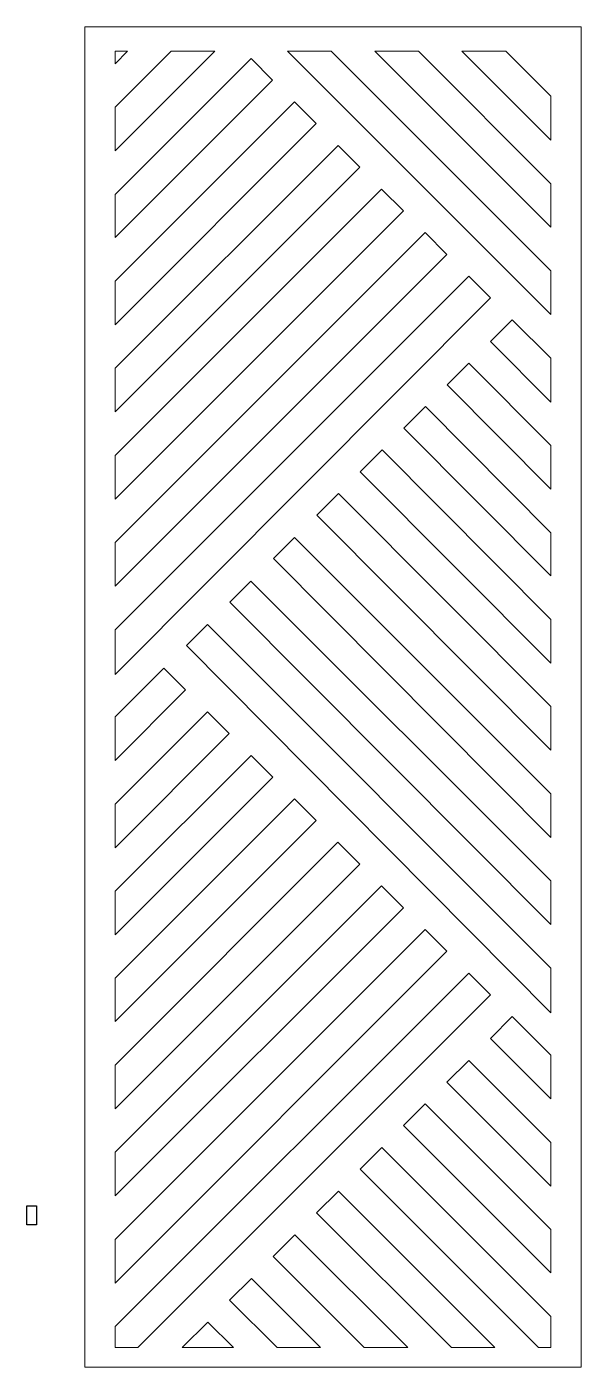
# Model space of a CAD drawing. Header units: centimetres. Extents: x -127 to 125, y -125 to 129.
# Drawn here: x 23.1 to 124.9, y -125.3 to 120.8 of the extents above; entities outside this region: 1.
import ezdxf

# ---------------------------------------------------------------- set-up
doc = ezdxf.new("R2010")
doc.units = ezdxf.units.CM
doc.header["$MEASUREMENT"] = 0
doc.header["$XCLIPFRAME"] = 0
doc.layers.add('layer 1', color=7, linetype='Continuous')
picture_1 = doc.add_image_def('image1.jpg', size_in_pixel=(2540, 5081))
picture_2 = doc.add_image_def('image2.jpg', size_in_pixel=(7397, 18288))

msp = doc.modelspace()

# ---------------------------------------------------------------- linework, layer by layer
at = {"layer": 'layer 1', "color": 250, "lineweight": 9}
msp.add_lwpolyline([(33.73774, -125.27033), (124.89054, -125.27033), (124.89054, 120.79735), (33.73774, 120.79735), (33.73774, -125.27033)], close=True, dxfattribs=at)
at = {"layer": 'layer 1', "color": 114, "lineweight": 9}
for points, knots in [([(39.32242, 106.02719), (39.32242, 106.02719), (49.61, 116.31433), (49.61, 116.31433), (49.61, 116.31433), (49.61, 116.31433), (57.61378, 116.31433), (57.61378, 116.31433), (57.61378, 116.31433), (57.61378, 116.31433), (39.32242, 98.02382), (39.32242, 98.02382), (39.32242, 98.02382), (39.32242, 98.02382), (39.32242, 106.02719), (39.32242, 106.02719)], [0, 0, 0, 0, 0.2, 0.2, 0.2, 0.2, 0.4, 0.4, 0.4, 0.4, 0.6, 0.6, 0.6, 0.6, 1, 1, 1, 1]), ([(41.61342, 116.31433), (41.61342, 116.31433), (39.32242, 114.02342), (39.32242, 114.02342), (39.32242, 114.02342), (39.32242, 114.02342), (39.32242, 116.31433), (39.32242, 116.31433), (39.32242, 116.31433), (39.32242, 116.31433), (41.61342, 116.31433), (41.61342, 116.31433)], [0, 0, 0, 0, 0.25, 0.25, 0.25, 0.25, 0.5, 0.5, 0.5, 0.5, 1, 1, 1, 1]), ([(119.32241, 67.98028), (119.32241, 67.98028), (70.99074, 116.31433), (70.99074, 116.31433), (70.99074, 116.31433), (70.99074, 116.31433), (78.99573, 116.31433), (78.99573, 116.31433), (78.99573, 116.31433), (78.99573, 116.31433), (119.32241, 75.98567), (119.32241, 75.98567), (119.32241, 75.98567), (119.32241, 75.98567), (119.32241, 67.98028), (119.32241, 67.98028)], [0, 0, 0, 0, 0.2, 0.2, 0.2, 0.2, 0.4, 0.4, 0.4, 0.4, 0.6, 0.6, 0.6, 0.6, 1, 1, 1, 1]), ([(94.99946, 116.31433), (94.99946, 116.31433), (119.32241, 91.99019), (119.32241, 91.99019), (119.32241, 91.99019), (119.32241, 91.99019), (119.32241, 83.98924), (119.32241, 83.98924), (119.32241, 83.98924), (119.32241, 83.98924), (86.99884, 116.31433), (86.99884, 116.31433), (86.99884, 116.31433), (86.99884, 116.31433), (94.99946, 116.31433), (94.99946, 116.31433)], [0, 0, 0, 0, 0.2, 0.2, 0.2, 0.2, 0.4, 0.4, 0.4, 0.4, 0.6, 0.6, 0.6, 0.6, 1, 1, 1, 1]), ([(111.04481, 116.31433), (111.04481, 116.31433), (119.32241, 108.0362), (119.32241, 108.0362), (119.32241, 108.0362), (119.32241, 108.0362), (119.32241, 99.99573), (119.32241, 99.99573), (119.32241, 99.99573), (119.32241, 99.99573), (103.00459, 116.31433), (103.00459, 116.31433), (103.00459, 116.31433), (103.00459, 116.31433), (111.04481, 116.31433), (111.04481, 116.31433)], [0, 0, 0, 0, 0.2, 0.2, 0.2, 0.2, 0.4, 0.4, 0.4, 0.4, 0.6, 0.6, 0.6, 0.6, 1, 1, 1, 1]), ([(64.27282, 114.98914), (64.27282, 114.98914), (39.32242, 90.03988), (39.32242, 90.03988), (39.32242, 90.03988), (39.32242, 90.03988), (39.3224, 82.09506), (39.3224, 82.09506), (39.3224, 82.09506), (39.3224, 82.09506), (68.24527, 111.01649), (68.24527, 111.01649), (68.24527, 111.01649), (68.24527, 111.01649), (64.27282, 114.98914), (64.27282, 114.98914)], [0, 0, 0, 0, 0.2, 0.2, 0.2, 0.2, 0.4, 0.4, 0.4, 0.4, 0.6, 0.6, 0.6, 0.6, 1, 1, 1, 1]), ([(39.32241, 66.09952), (39.32241, 66.09952), (76.24305, 103.01833), (76.24305, 103.01833), (76.24305, 103.01833), (76.24305, 103.01833), (72.24609, 107.01549), (72.24609, 107.01549), (72.24609, 107.01549), (72.24609, 107.01549), (39.32242, 74.09345), (39.32242, 74.09345), (39.32242, 74.09345), (39.32242, 74.09345), (39.32241, 66.09952), (39.32241, 66.09952)], [0, 0, 0, 0, 0.2, 0.2, 0.2, 0.2, 0.4, 0.4, 0.4, 0.4, 0.6, 0.6, 0.6, 0.6, 1, 1, 1, 1]), ([(80.24117, 99.02001), (80.24117, 99.02001), (39.32242, 58.10334), (39.32242, 58.10334), (39.32242, 58.10334), (39.32242, 58.10334), (39.3224, 50.10331), (39.3224, 50.10331), (39.3224, 50.10331), (39.3224, 50.10331), (84.24116, 95.01983), (84.24116, 95.01983), (84.24116, 95.01983), (84.24116, 95.01983), (80.24117, 99.02001), (80.24117, 99.02001)], [0, 0, 0, 0, 0.2, 0.2, 0.2, 0.2, 0.4, 0.4, 0.4, 0.4, 0.6, 0.6, 0.6, 0.6, 1, 1, 1, 1]), ([(39.32242, 42.1028), (39.32242, 42.1028), (88.24148, 91.01931), (88.24148, 91.01931), (88.24148, 91.01931), (88.24148, 91.01931), (92.24122, 87.01938), (92.24122, 87.01938), (92.24122, 87.01938), (92.24122, 87.01938), (39.32242, 34.10319), (39.32242, 34.10319), (39.32242, 34.10319), (39.32242, 34.10319), (39.32242, 42.1028), (39.32242, 42.1028)], [0, 0, 0, 0, 0.2, 0.2, 0.2, 0.2, 0.4, 0.4, 0.4, 0.4, 0.6, 0.6, 0.6, 0.6, 1, 1, 1, 1]), ([(96.24181, 83.01859), (96.24181, 83.01859), (39.32242, 26.10198), (39.32242, 26.10198), (39.32242, 26.10198), (39.32242, 26.10198), (39.32242, 18.10386), (39.32242, 18.10386), (39.32242, 18.10386), (39.32242, 18.10386), (100.24087, 79.01933), (100.24087, 79.01933), (100.24087, 79.01933), (100.24087, 79.01933), (96.24181, 83.01859), (96.24181, 83.01859)], [0, 0, 0, 0, 0.2, 0.2, 0.2, 0.2, 0.4, 0.4, 0.4, 0.4, 0.6, 0.6, 0.6, 0.6, 1, 1, 1, 1]), ([(39.32242, 10.10364), (39.32242, 10.10364), (104.24101, 75.01899), (104.24101, 75.01899), (104.24101, 75.01899), (104.24101, 75.01899), (108.24109, 71.01872), (108.24109, 71.01872), (108.24109, 71.01872), (108.24109, 71.01872), (39.32242, 1.86536), (39.32242, 1.86536), (39.32242, 1.86536), (39.32242, 1.86536), (39.32242, 10.10364), (39.32242, 10.10364)], [0, 0, 0, 0, 0.2, 0.2, 0.2, 0.2, 0.4, 0.4, 0.4, 0.4, 0.6, 0.6, 0.6, 0.6, 1, 1, 1, 1]), ([(119.32241, 51.91369), (119.32241, 51.91369), (108.23537, 63.02271), (108.23537, 63.02271), (108.23537, 63.02271), (108.23537, 63.02271), (112.23624, 67.02337), (112.23624, 67.02337), (112.23624, 67.02337), (112.23624, 67.02337), (119.32242, 59.93684), (119.32242, 59.93684), (119.32242, 59.93684), (119.32242, 59.93684), (119.32241, 51.91369), (119.32241, 51.91369)], [0, 0, 0, 0, 0.2, 0.2, 0.2, 0.2, 0.4, 0.4, 0.4, 0.4, 0.6, 0.6, 0.6, 0.6, 1, 1, 1, 1]), ([(119.32241, 35.91413), (119.32241, 35.91413), (100.25763, 55.04539), (100.25763, 55.04539), (100.25763, 55.04539), (100.25763, 55.04539), (104.24833, 59.03587), (104.24833, 59.03587), (104.24833, 59.03587), (104.24833, 59.03587), (119.32241, 43.91749), (119.32241, 43.91749), (119.32241, 43.91749), (119.32241, 43.91749), (119.32241, 35.91413), (119.32241, 35.91413)], [0, 0, 0, 0, 0.2, 0.2, 0.2, 0.2, 0.4, 0.4, 0.4, 0.4, 0.6, 0.6, 0.6, 0.6, 1, 1, 1, 1]), ([(119.32241, 27.93022), (119.32241, 27.93022), (96.27669, 51.06464), (96.27669, 51.06464), (96.27669, 51.06464), (96.27669, 51.06464), (92.3152, 47.10337), (92.3152, 47.10337), (92.3152, 47.10337), (92.3152, 47.10337), (119.32241, 19.98534), (119.32241, 19.98534), (119.32241, 19.98534), (119.32241, 19.98534), (119.32241, 27.93022), (119.32241, 27.93022)], [0, 0, 0, 0, 0.2, 0.2, 0.2, 0.2, 0.4, 0.4, 0.4, 0.4, 0.6, 0.6, 0.6, 0.6, 1, 1, 1, 1]), ([(84.33948, 39.12805), (84.33948, 39.12805), (119.32241, 3.9898), (119.32241, 3.9898), (119.32241, 3.9898), (119.32241, 3.9898), (119.32241, 11.98364), (119.32241, 11.98364), (119.32241, 11.98364), (119.32241, 11.98364), (88.32538, 43.11374), (88.32538, 43.11374), (88.32538, 43.11374), (88.32538, 43.11374), (84.33948, 39.12805), (84.33948, 39.12805)], [0, 0, 0, 0, 0.2, 0.2, 0.2, 0.2, 0.4, 0.4, 0.4, 0.4, 0.6, 0.6, 0.6, 0.6, 1, 1, 1, 1]), ([(76.36343, 31.1524), (76.36343, 31.1524), (119.32241, -12.00638), (119.32241, -12.00638), (119.32241, -12.00638), (119.32241, -12.00638), (119.32243, -4.0065), (119.32243, -4.0065), (119.32243, -4.0065), (119.32243, -4.0065), (80.35241, 35.14116), (80.35241, 35.14116), (80.35241, 35.14116), (80.35241, 35.14116), (76.36343, 31.1524), (76.36343, 31.1524)], [0, 0, 0, 0, 0.2, 0.2, 0.2, 0.2, 0.4, 0.4, 0.4, 0.4, 0.6, 0.6, 0.6, 0.6, 1, 1, 1, 1]), ([(68.38543, 23.17481), (68.38543, 23.17481), (119.32241, -28.00653), (119.32241, -28.00653), (119.32241, -28.00653), (119.32241, -28.00653), (119.32241, -20.00702), (119.32241, -20.00702), (119.32241, -20.00702), (119.32241, -20.00702), (72.264, 27.04909), (72.264, 27.04909), (72.264, 27.04909), (72.264, 27.04909), (68.38543, 23.17481), (68.38543, 23.17481)], [0, 0, 0, 0, 0.2, 0.2, 0.2, 0.2, 0.4, 0.4, 0.4, 0.4, 0.6, 0.6, 0.6, 0.6, 1, 1, 1, 1]), ([(60.40785, 15.19761), (60.40785, 15.19761), (119.32244, -44.00588), (119.32244, -44.00588), (119.32244, -44.00588), (119.32244, -44.00588), (119.32243, -36.00777), (119.32243, -36.00777), (119.32243, -36.00777), (119.32243, -36.00777), (64.26363, 19.04833), (64.26363, 19.04833), (64.26363, 19.04833), (64.26363, 19.04833), (60.40785, 15.19761), (60.40785, 15.19761)], [0, 0, 0, 0, 0.2, 0.2, 0.2, 0.2, 0.4, 0.4, 0.4, 0.4, 0.6, 0.6, 0.6, 0.6, 1, 1, 1, 1]), ([(52.42969, 7.21985), (52.42969, 7.21985), (119.32241, -60.23786), (119.32241, -60.23786), (119.32241, -60.23786), (119.32241, -60.23786), (119.3224, -52.00607), (119.3224, -52.00607), (119.3224, -52.00607), (119.3224, -52.00607), (56.26446, 11.04877), (56.26446, 11.04877), (56.26446, 11.04877), (56.26446, 11.04877), (52.42969, 7.21985), (52.42969, 7.21985)], [0, 0, 0, 0, 0.2, 0.2, 0.2, 0.2, 0.4, 0.4, 0.4, 0.4, 0.6, 0.6, 0.6, 0.6, 1, 1, 1, 1]), ([(39.32242, -5.86371), (39.32242, -5.86371), (48.26918, 3.05314), (48.26918, 3.05314), (48.26918, 3.05314), (48.26918, 3.05314), (52.26371, -0.9412), (52.26371, -0.9412), (52.26371, -0.9412), (52.26371, -0.9412), (39.32242, -13.8825), (39.32242, -13.8825), (39.32242, -13.8825), (39.32242, -13.8825), (39.32242, -5.86371), (39.32242, -5.86371)], [0, 0, 0, 0, 0.2, 0.2, 0.2, 0.2, 0.4, 0.4, 0.4, 0.4, 0.6, 0.6, 0.6, 0.6, 1, 1, 1, 1]), ([(39.32239, -29.90194), (39.32239, -29.90194), (60.27413, -8.95121), (60.27413, -8.95121), (60.27413, -8.95121), (60.27413, -8.95121), (56.27585, -4.95313), (56.27585, -4.95313), (56.27585, -4.95313), (56.27585, -4.95313), (39.3224, -21.90571), (39.3224, -21.90571), (39.3224, -21.90571), (39.3224, -21.90571), (39.32239, -29.90194), (39.32239, -29.90194)], [0, 0, 0, 0, 0.2, 0.2, 0.2, 0.2, 0.4, 0.4, 0.4, 0.4, 0.6, 0.6, 0.6, 0.6, 1, 1, 1, 1]), ([(68.26816, -16.94485), (68.26816, -16.94485), (39.3224, -45.88918), (39.3224, -45.88918), (39.3224, -45.88918), (39.3224, -45.88918), (39.32242, -37.9053), (39.32242, -37.9053), (39.32242, -37.9053), (39.32242, -37.9053), (64.27602, -12.95291), (64.27602, -12.95291), (64.27602, -12.95291), (64.27602, -12.95291), (68.26816, -16.94485), (68.26816, -16.94485)], [0, 0, 0, 0, 0.2, 0.2, 0.2, 0.2, 0.4, 0.4, 0.4, 0.4, 0.6, 0.6, 0.6, 0.6, 1, 1, 1, 1]), ([(76.24184, -24.91816), (76.24184, -24.91816), (39.32242, -61.83573), (39.32242, -61.83573), (39.32242, -61.83573), (39.32242, -61.83573), (39.32242, -53.83401), (39.32242, -53.83401), (39.32242, -53.83401), (39.32242, -53.83401), (72.24084, -20.91735), (72.24084, -20.91735), (72.24084, -20.91735), (72.24084, -20.91735), (76.24184, -24.91816), (76.24184, -24.91816)], [0, 0, 0, 0, 0.2, 0.2, 0.2, 0.2, 0.4, 0.4, 0.4, 0.4, 0.6, 0.6, 0.6, 0.6, 1, 1, 1, 1]), ([(84.23729, -32.9132), (84.23729, -32.9132), (39.32242, -77.82586), (39.32242, -77.82586), (39.32242, -77.82586), (39.32242, -77.82586), (39.32242, -69.82956), (39.32242, -69.82956), (39.32242, -69.82956), (39.32242, -69.82956), (80.239, -28.91512), (80.239, -28.91512), (80.239, -28.91512), (80.239, -28.91512), (84.23729, -32.9132), (84.23729, -32.9132)], [0, 0, 0, 0, 0.2, 0.2, 0.2, 0.2, 0.4, 0.4, 0.4, 0.4, 0.6, 0.6, 0.6, 0.6, 1, 1, 1, 1]), ([(39.32242, -93.82642), (39.32242, -93.82642), (92.23795, -40.91348), (92.23795, -40.91348), (92.23795, -40.91348), (92.23795, -40.91348), (88.23744, -36.91317), (88.23744, -36.91317), (88.23744, -36.91317), (88.23744, -36.91317), (39.32242, -85.82582), (39.32242, -85.82582), (39.32242, -85.82582), (39.32242, -85.82582), (39.32242, -93.82642), (39.32242, -93.82642)], [0, 0, 0, 0, 0.2, 0.2, 0.2, 0.2, 0.4, 0.4, 0.4, 0.4, 0.6, 0.6, 0.6, 0.6, 1, 1, 1, 1]), ([(96.23791, -44.91325), (96.23791, -44.91325), (39.32242, -101.8259), (39.32242, -101.8259), (39.32242, -101.8259), (39.32242, -101.8259), (39.32242, -109.82715), (39.32242, -109.82715), (39.32242, -109.82715), (39.32242, -109.82715), (100.2387, -48.91385), (100.2387, -48.91385), (100.2387, -48.91385), (100.2387, -48.91385), (96.23791, -44.91325), (96.23791, -44.91325)], [0, 0, 0, 0, 0.2, 0.2, 0.2, 0.2, 0.4, 0.4, 0.4, 0.4, 0.6, 0.6, 0.6, 0.6, 1, 1, 1, 1]), ([(104.23792, -52.91286), (104.23792, -52.91286), (39.32242, -117.82522), (39.32242, -117.82522), (39.32242, -117.82522), (39.32242, -117.82522), (39.32242, -121.67509), (39.32242, -121.67509), (39.32242, -121.67509), (39.32242, -121.67509), (43.47299, -121.67509), (43.47299, -121.67509), (43.47299, -121.67509), (43.47299, -121.67509), (108.23828, -56.91301), (108.23828, -56.91301), (108.23828, -56.91301), (108.23828, -56.91301), (104.23792, -52.91286), (104.23792, -52.91286)], [0, 0, 0, 0, 0.166666667, 0.166666667, 0.166666667, 0.166666667, 0.333333333, 0.333333333, 0.333333333, 0.333333333, 0.5, 0.5, 0.5, 0.5, 0.666666667, 0.666666667, 0.666666667, 0.666666667, 1, 1, 1, 1]), ([(108.23001, -64.9353), (108.23001, -64.9353), (119.32241, -76.02715), (119.32241, -76.02715), (119.32241, -76.02715), (119.32241, -76.02715), (119.32241, -67.9966), (119.32241, -67.9966), (119.32241, -67.9966), (119.32241, -67.9966), (112.23543, -60.91626), (112.23543, -60.91626), (112.23543, -60.91626), (112.23543, -60.91626), (108.23001, -64.9353), (108.23001, -64.9353)], [0, 0, 0, 0, 0.2, 0.2, 0.2, 0.2, 0.4, 0.4, 0.4, 0.4, 0.6, 0.6, 0.6, 0.6, 1, 1, 1, 1]), ([(104.2386, -68.9403), (104.2386, -68.9403), (119.32241, -84.02333), (119.32241, -84.02333), (119.32241, -84.02333), (119.32241, -84.02333), (119.32241, -92.02672), (119.32241, -92.02672), (119.32241, -92.02672), (119.32241, -92.02672), (100.24362, -72.94886), (100.24362, -72.94886), (100.24362, -72.94886), (100.24362, -72.94886), (104.2386, -68.9403), (104.2386, -68.9403)], [0, 0, 0, 0, 0.2, 0.2, 0.2, 0.2, 0.4, 0.4, 0.4, 0.4, 0.6, 0.6, 0.6, 0.6, 1, 1, 1, 1]), ([(96.25837, -76.9477), (96.25837, -76.9477), (119.32241, -100.0106), (119.32241, -100.0106), (119.32241, -100.0106), (119.32241, -100.0106), (119.32239, -107.95548), (119.32239, -107.95548), (119.32239, -107.95548), (119.32239, -107.95548), (92.29256, -80.92698), (92.29256, -80.92698), (92.29256, -80.92698), (92.29256, -80.92698), (96.25837, -76.9477), (96.25837, -76.9477)], [0, 0, 0, 0, 0.2, 0.2, 0.2, 0.2, 0.4, 0.4, 0.4, 0.4, 0.6, 0.6, 0.6, 0.6, 1, 1, 1, 1]), ([(88.29844, -84.93472), (88.29844, -84.93472), (119.32241, -115.9572), (119.32241, -115.9572), (119.32241, -115.9572), (119.32241, -115.9572), (119.32241, -121.67509), (119.32241, -121.67509), (119.32241, -121.67509), (119.32241, -121.67509), (117.04632, -121.67508), (117.04632, -121.67508), (117.04632, -121.67508), (117.04632, -121.67508), (84.30818, -88.93856), (84.30818, -88.93856), (84.30818, -88.93856), (84.30818, -88.93856), (88.29844, -84.93472), (88.29844, -84.93472)], [0, 0, 0, 0, 0.166666667, 0.166666667, 0.166666667, 0.166666667, 0.333333333, 0.333333333, 0.333333333, 0.333333333, 0.5, 0.5, 0.5, 0.5, 0.666666667, 0.666666667, 0.666666667, 0.666666667, 1, 1, 1, 1]), ([(80.31674, -92.94359), (80.31674, -92.94359), (109.04967, -121.67509), (109.04967, -121.67509), (109.04967, -121.67509), (109.04967, -121.67509), (101.04932, -121.67507), (101.04932, -121.67507), (101.04932, -121.67507), (101.04932, -121.67507), (76.32347, -96.95044), (76.32347, -96.95044), (76.32347, -96.95044), (76.32347, -96.95044), (80.31674, -92.94359), (80.31674, -92.94359)], [0, 0, 0, 0, 0.2, 0.2, 0.2, 0.2, 0.4, 0.4, 0.4, 0.4, 0.6, 0.6, 0.6, 0.6, 1, 1, 1, 1]), ([(68.3368, -104.96428), (68.3368, -104.96428), (85.04844, -121.67509), (85.04844, -121.67509), (85.04844, -121.67509), (85.04844, -121.67509), (93.04835, -121.67509), (93.04835, -121.67509), (93.04835, -121.67509), (93.04835, -121.67509), (72.32993, -100.95758), (72.32993, -100.95758), (72.32993, -100.95758), (72.32993, -100.95758), (68.3368, -104.96428), (68.3368, -104.96428)], [0, 0, 0, 0, 0.2, 0.2, 0.2, 0.2, 0.4, 0.4, 0.4, 0.4, 0.6, 0.6, 0.6, 0.6, 1, 1, 1, 1]), ([(69.04836, -121.67511), (69.04836, -121.67511), (60.35054, -112.97772), (60.35054, -112.97772), (60.35054, -112.97772), (60.35054, -112.97772), (64.34294, -108.97175), (64.34294, -108.97175), (64.34294, -108.97175), (64.34294, -108.97175), (77.04688, -121.67513), (77.04688, -121.67513), (77.04688, -121.67513), (77.04688, -121.67513), (69.04836, -121.67511), (69.04836, -121.67511)], [0, 0, 0, 0, 0.2, 0.2, 0.2, 0.2, 0.4, 0.4, 0.4, 0.4, 0.6, 0.6, 0.6, 0.6, 1, 1, 1, 1]), ([(56.35711, -116.98476), (56.35711, -116.98476), (61.04768, -121.67509), (61.04768, -121.67509), (61.04768, -121.67509), (61.04768, -121.67509), (51.61702, -121.67509), (51.61702, -121.67509), (51.61702, -121.67509), (51.61702, -121.67509), (56.35711, -116.98476), (56.35711, -116.98476)], [0, 0, 0, 0, 0.25, 0.25, 0.25, 0.25, 0.5, 0.5, 0.5, 0.5, 1, 1, 1, 1])]:
    msp.add_open_spline(points, degree=3, knots=knots, dxfattribs=at)

# ---------------------------------------------------------------- pictures from other files: only their frames are drawn
at = {"layer": 'layer 1', "color": 0}
image = msp.add_image(picture_2, insert=(-124.89055, -127.00301), size_in_units=(102.73611, 254), dxfattribs=at)
image.set_boundary_path([(-124.8906, -127.003), (-22.1465, 127.003)])
image.dxf.flags = 3
image = msp.add_image(picture_1, insert=(21.97924, -368.64303), size_in_units=(127.25938, 254.56886), dxfattribs=at)
image.set_boundary_path([(21.97924, -368.64303), (57.26506, -298.0714)])
image.dxf.flags = 3

doc.saveas('drawing.dxf')
